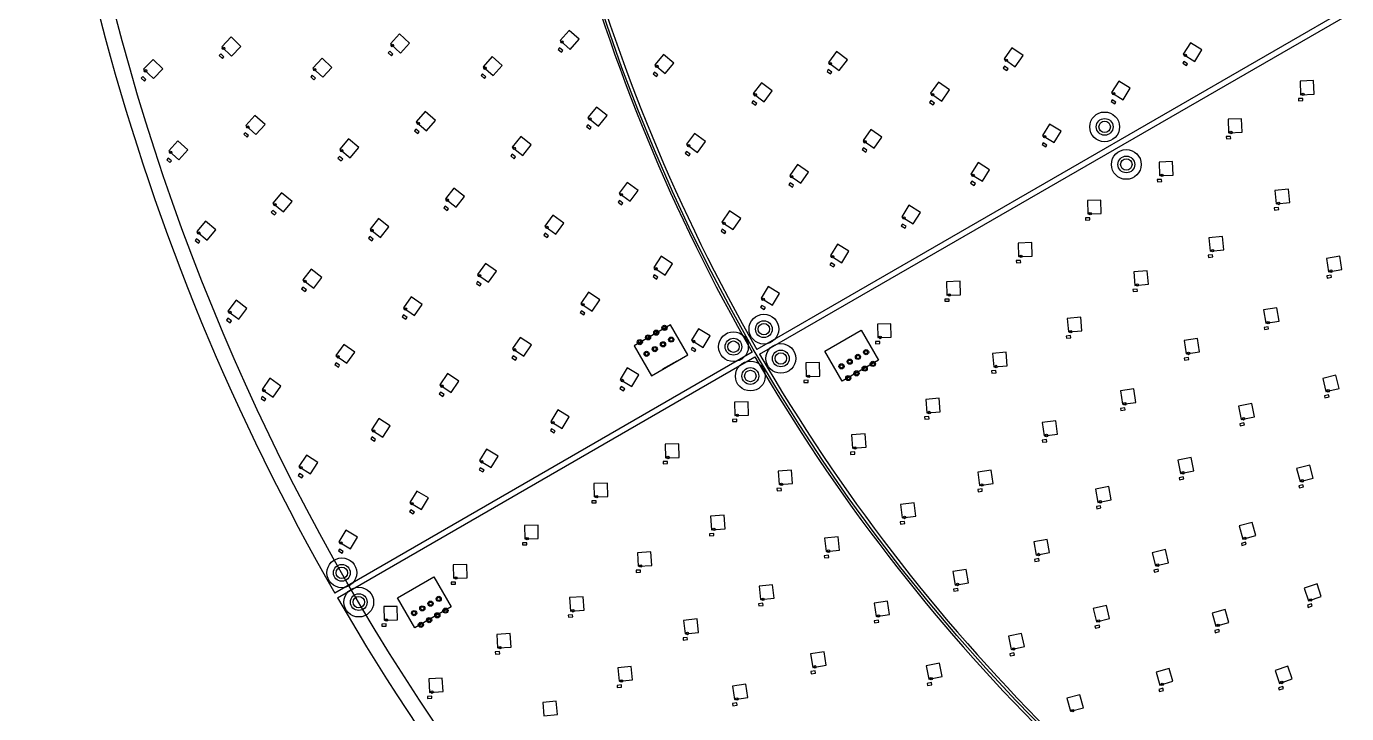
# Model space of a CAD drawing. Header units: millimetres. Extents: x -854 to 854, y -854 to 854.
# Drawn here: x -854 to -366.4, y -470.6 to -216.8 of the extents above; entities that cross this region are included whole.
import ezdxf

# ---------------------------------------------------------------- set-up
doc = ezdxf.new("R2010")
doc.units = ezdxf.units.MM
for name, color, linetype in [('CAP', 30, 'Continuous'), ('LED', 7, 'Continuous'), ('MOUNT', 1, 'Continuous'), ('OUTLINE', 2, 'Continuous'), ('WAGO', 3, 'Continuous')]:
    doc.layers.add(name, color=color, linetype=linetype)

msp = doc.modelspace()

# ---------------------------------------------------------------- linework, layer by layer
at = {"layer": 'CAP'}
for points in [[(-782.75, -227.54), (-781.59, -228.65), (-781.04, -228.08), (-782.19, -226.97), (-782.75, -227.54)], [(-720.37, -226.53), (-719.2, -227.61), (-718.65, -227.02), (-719.83, -225.94), (-720.37, -226.53)], [(-657.63, -225.3), (-656.42, -226.36), (-655.9, -225.75), (-657.1, -224.7), (-657.63, -225.3)], [(-622.52, -234.28), (-621.29, -235.3), (-620.78, -234.68), (-622.02, -233.66), (-622.52, -234.28)], [(-558.33, -233.39), (-557.06, -234.36), (-556.58, -233.73), (-557.85, -232.75), (-558.33, -233.39)], [(-493.24, -232.16), (-491.93, -233.08), (-491.47, -232.42), (-492.78, -231.51), (-493.24, -232.16)], [(-426.94, -230.42), (-425.58, -231.27), (-425.16, -230.59), (-426.52, -229.74), (-426.94, -230.42)], [(-811.57, -235.85), (-810.42, -236.96), (-809.87, -236.38), (-811.02, -235.27), (-811.57, -235.85)], [(-749.01, -235.45), (-747.84, -236.54), (-747.29, -235.95), (-748.47, -234.86), (-749.01, -235.45)], [(-686.03, -234.94), (-684.83, -236), (-684.3, -235.4), (-685.51, -234.34), (-686.03, -234.94)], [(-384.23, -244.26), (-382.63, -244.2), (-382.66, -243.4), (-384.26, -243.46), (-384.23, -244.26)], [(-586.05, -244.87), (-584.78, -245.84), (-584.29, -245.21), (-585.56, -244.23), (-586.05, -244.87)], [(-520.43, -244.84), (-519.12, -245.76), (-518.66, -245.1), (-519.97, -244.19), (-520.43, -244.84)], [(-453.4, -244.56), (-452.04, -245.41), (-451.61, -244.73), (-452.97, -243.89), (-453.4, -244.56)], [(-647.17, -253.77), (-645.92, -254.77), (-645.42, -254.15), (-646.67, -253.15), (-647.17, -253.77)], [(-773.69, -256.65), (-772.5, -257.72), (-771.97, -257.12), (-773.16, -256.05), (-773.69, -256.65)], [(-710.67, -255.35), (-709.45, -256.39), (-708.93, -255.78), (-710.15, -254.74), (-710.67, -255.35)], [(-410.85, -258.3), (-409.25, -258.25), (-409.27, -257.45), (-410.87, -257.5), (-410.85, -258.3)], [(-610.67, -263.63), (-609.39, -264.59), (-608.91, -263.95), (-610.19, -262.99), (-610.67, -263.63)], [(-545.35, -262.29), (-544.04, -263.19), (-543.58, -262.54), (-544.9, -261.63), (-545.35, -262.29)], [(-478.91, -260.45), (-477.55, -261.29), (-477.13, -260.61), (-478.49, -259.77), (-478.91, -260.45)], [(-802.19, -266.03), (-800.99, -267.09), (-800.46, -266.5), (-801.65, -265.43), (-802.19, -266.03)], [(-738.93, -265.42), (-737.71, -266.46), (-737.19, -265.85), (-738.41, -264.81), (-738.93, -265.42)], [(-675.13, -264.64), (-673.89, -265.65), (-673.38, -265.02), (-674.63, -264.02), (-675.13, -264.64)], [(-572.43, -275.2), (-571.11, -276.11), (-570.66, -275.45), (-571.98, -274.54), (-572.43, -275.2)], [(-505.32, -274.69), (-503.95, -275.53), (-503.53, -274.85), (-504.9, -274.01), (-505.32, -274.69)], [(-436.32, -274.14), (-434.72, -274.09), (-434.75, -273.29), (-436.35, -273.35), (-436.32, -274.14)], [(-635.49, -281.76), (-634.2, -282.71), (-633.72, -282.06), (-635.01, -281.11), (-635.49, -281.76)], [(-763.55, -285.4), (-762.32, -286.42), (-761.81, -285.81), (-763.04, -284.78), (-763.55, -285.4)], [(-699.81, -283.76), (-698.55, -284.74), (-698.06, -284.12), (-699.31, -283.13), (-699.81, -283.76)], [(-462.85, -288.31), (-461.25, -288.26), (-461.27, -287.46), (-462.87, -287.51), (-462.85, -288.31)], [(-393.07, -284.62), (-391.48, -284.46), (-391.56, -283.67), (-393.15, -283.82), (-393.07, -284.62)], [(-597.44, -292.39), (-596.11, -293.29), (-595.66, -292.63), (-596.99, -291.73), (-597.44, -292.39)], [(-530.88, -290.47), (-529.51, -291.31), (-529.1, -290.62), (-530.46, -289.79), (-530.88, -290.47)], [(-791.68, -295.84), (-790.45, -296.86), (-789.94, -296.24), (-791.17, -295.22), (-791.68, -295.84)], [(-727.64, -294.96), (-726.38, -295.95), (-725.89, -295.32), (-727.15, -294.33), (-727.64, -294.96)], [(-662.95, -293.84), (-661.66, -294.79), (-661.18, -294.14), (-662.47, -293.2), (-662.95, -293.84)], [(-417.46, -302.09), (-415.87, -301.94), (-415.94, -301.14), (-417.54, -301.3), (-417.46, -302.09)], [(-557.24, -304.79), (-555.88, -305.62), (-555.46, -304.94), (-556.83, -304.1), (-557.24, -304.79)], [(-488.38, -304.05), (-486.78, -304.01), (-486.81, -303.21), (-488.41, -303.26), (-488.38, -304.05)], [(-687.81, -311.71), (-686.52, -312.64), (-686.05, -311.99), (-687.35, -311.06), (-687.81, -311.71)], [(-622.59, -309.21), (-621.26, -310.1), (-620.82, -309.43), (-622.15, -308.55), (-622.59, -309.21)], [(-373.62, -309.72), (-372.04, -309.46), (-372.17, -308.67), (-373.75, -308.93), (-373.62, -309.72)], [(-752.35, -313.75), (-751.08, -314.73), (-750.59, -314.09), (-751.86, -313.12), (-752.35, -313.75)], [(-445.3, -314.73), (-443.71, -314.59), (-443.78, -313.79), (-445.37, -313.93), (-445.3, -314.73)], [(-582.85, -320.49), (-581.48, -321.32), (-581.06, -320.64), (-582.43, -319.81), (-582.85, -320.49)], [(-514.84, -318.31), (-513.25, -318.27), (-513.27, -317.47), (-514.87, -317.51), (-514.84, -318.31)], [(-780.06, -325.23), (-778.8, -326.21), (-778.31, -325.57), (-779.58, -324.6), (-780.06, -325.23)], [(-715.17, -324.02), (-713.87, -324.95), (-713.41, -324.31), (-714.7, -323.37), (-715.17, -324.02)], [(-649.5, -322.48), (-648.17, -323.37), (-647.72, -322.7), (-649.05, -321.81), (-649.5, -322.48)], [(-469.88, -331.94), (-468.28, -331.8), (-468.35, -331), (-469.95, -331.14), (-469.88, -331.94)], [(-396.81, -328.75), (-395.23, -328.49), (-395.36, -327.7), (-396.94, -327.96), (-396.81, -328.75)], [(-608.51, -336.07), (-607.14, -336.9), (-606.73, -336.22), (-608.1, -335.39), (-608.51, -336.07)], [(-540.42, -333.98), (-538.82, -333.94), (-538.85, -333.14), (-540.45, -333.18), (-540.42, -333.98)], [(-740.09, -341.66), (-738.79, -342.59), (-738.32, -341.94), (-739.63, -341.01), (-740.09, -341.66)], [(-674.71, -339.15), (-673.37, -340.03), (-672.93, -339.36), (-674.26, -338.48), (-674.71, -339.15)], [(-426.25, -340.09), (-424.67, -339.86), (-424.78, -339.07), (-426.37, -339.3), (-426.25, -340.09)], [(-497.48, -344.82), (-495.89, -344.69), (-495.95, -343.89), (-497.54, -344.02), (-497.48, -344.82)], [(-634.81, -350.5), (-633.45, -351.33), (-633.03, -350.65), (-634.4, -349.82), (-634.81, -350.5)], [(-566.83, -348.31), (-565.23, -348.27), (-565.25, -347.47), (-566.85, -347.51), (-566.83, -348.31)], [(-767.36, -354.17), (-766.05, -355.1), (-765.59, -354.45), (-766.9, -353.52), (-767.36, -354.17)], [(-701.54, -352.55), (-700.21, -353.44), (-699.77, -352.77), (-701.1, -351.89), (-701.54, -352.55)], [(-374.46, -354), (-372.9, -353.64), (-373.08, -352.86), (-374.64, -353.22), (-374.46, -354)], [(-449.78, -358.7), (-448.2, -358.46), (-448.32, -357.67), (-449.9, -357.91), (-449.78, -358.7)], [(-660.5, -366.04), (-659.13, -366.87), (-658.72, -366.18), (-660.09, -365.36), (-660.5, -366.04)], [(-593.17, -362.75), (-591.57, -362.71), (-591.59, -361.91), (-593.19, -361.95), (-593.17, -362.75)], [(-522.2, -361.81), (-520.61, -361.68), (-520.67, -360.89), (-522.27, -361.01), (-522.2, -361.81)], [(-405.75, -364.3), (-404.19, -363.98), (-404.35, -363.19), (-405.92, -363.52), (-405.75, -364.3)], [(-726.8, -369.1), (-725.46, -369.97), (-725.02, -369.3), (-726.36, -368.43), (-726.8, -369.1)], [(-478.75, -370.38), (-477.17, -370.17), (-477.27, -369.38), (-478.86, -369.59), (-478.75, -370.38)], [(-549.62, -374.89), (-548.02, -374.77), (-548.08, -373.97), (-549.68, -374.09), (-549.62, -374.89)], [(-686.78, -380.52), (-685.41, -381.34), (-685, -380.66), (-686.37, -379.83), (-686.78, -380.52)], [(-618.82, -378.31), (-617.22, -378.28), (-617.24, -377.48), (-618.84, -377.51), (-618.82, -378.31)], [(-753.58, -382.62), (-752.24, -383.49), (-751.8, -382.82), (-753.14, -381.95), (-753.58, -382.62)], [(-428.17, -384.24), (-426.6, -383.92), (-426.76, -383.14), (-428.33, -383.46), (-428.17, -384.24)], [(-576.78, -388.28), (-575.19, -388.17), (-575.24, -387.37), (-576.84, -387.48), (-576.78, -388.28)], [(-502.55, -388.64), (-500.97, -388.43), (-501.07, -387.64), (-502.66, -387.85), (-502.55, -388.64)], [(-383.89, -387.27), (-382.34, -386.86), (-382.55, -386.09), (-384.09, -386.5), (-383.89, -387.27)], [(-645.13, -392.79), (-643.53, -392.76), (-643.54, -391.96), (-645.14, -391.99), (-645.13, -392.79)], [(-458.71, -394.93), (-457.14, -394.64), (-457.28, -393.85), (-458.86, -394.14), (-458.71, -394.93)], [(-712.49, -396.01), (-711.12, -396.84), (-710.71, -396.16), (-712.08, -395.33), (-712.49, -396.01)], [(-531.16, -400.61), (-529.57, -400.42), (-529.66, -399.63), (-531.25, -399.82), (-531.16, -400.61)], [(-601.73, -404.94), (-600.13, -404.84), (-600.18, -404.04), (-601.78, -404.15), (-601.73, -404.94)], [(-670.8, -408.31), (-669.2, -408.28), (-669.22, -407.48), (-670.82, -407.51), (-670.8, -408.31)], [(-405.1, -408.49), (-403.55, -408.07), (-403.76, -407.3), (-405.31, -407.72), (-405.1, -408.49)], [(-738.75, -410.53), (-737.37, -411.35), (-736.96, -410.67), (-738.33, -409.84), (-738.75, -410.53)], [(-559.3, -413.07), (-557.71, -412.89), (-557.79, -412.1), (-559.39, -412.27), (-559.3, -413.07)], [(-481.52, -414.41), (-479.95, -414.12), (-480.1, -413.33), (-481.67, -413.63), (-481.52, -414.41)], [(-628.79, -418.45), (-627.19, -418.35), (-627.24, -417.56), (-628.83, -417.65), (-628.79, -418.45)], [(-437.41, -418.39), (-435.86, -418.02), (-436.05, -417.24), (-437.6, -417.62), (-437.41, -418.39)], [(-697.08, -422.83), (-695.48, -422.8), (-695.5, -422), (-697.1, -422.03), (-697.08, -422.83)], [(-511.49, -425.43), (-509.92, -425.17), (-510.05, -424.38), (-511.63, -424.64), (-511.49, -425.43)], [(-583.49, -430.81), (-581.9, -430.63), (-581.99, -429.84), (-583.58, -430.01), (-583.49, -430.81)], [(-380.66, -431.35), (-379.14, -430.85), (-379.4, -430.09), (-380.91, -430.59), (-380.66, -431.35)], [(-722.78, -438.31), (-721.18, -438.28), (-721.19, -437.48), (-722.79, -437.51), (-722.78, -438.31)], [(-653.81, -434.99), (-652.22, -434.9), (-652.27, -434.1), (-653.86, -434.19), (-653.81, -434.99)], [(-540.75, -437.07), (-539.17, -436.83), (-539.29, -436.03), (-540.87, -436.28), (-540.75, -437.07)], [(-459.18, -439.04), (-457.62, -438.67), (-457.81, -437.89), (-459.36, -438.27), (-459.18, -439.04)], [(-611.43, -443.43), (-609.84, -443.27), (-609.92, -442.47), (-611.51, -442.63), (-611.43, -443.43)], [(-414.92, -440.71), (-413.38, -440.26), (-413.61, -439.49), (-415.15, -439.95), (-414.92, -440.71)], [(-680.78, -448.6), (-679.19, -448.51), (-679.23, -447.71), (-680.83, -447.8), (-680.78, -448.6)], [(-490.67, -449.29), (-489.11, -448.95), (-489.28, -448.17), (-490.84, -448.51), (-490.67, -449.29)], [(-564.14, -455.85), (-562.56, -455.6), (-562.68, -454.81), (-564.27, -455.06), (-564.14, -455.85)], [(-635.77, -460.97), (-634.18, -460.8), (-634.26, -460.01), (-635.85, -460.17), (-635.77, -460.97)], [(-521.17, -460.24), (-519.6, -459.93), (-519.76, -459.14), (-521.32, -459.46), (-521.17, -460.24)], [(-435.57, -462.47), (-434.03, -462.02), (-434.26, -461.25), (-435.8, -461.71), (-435.57, -462.47)], [(-391.28, -461.82), (-389.78, -461.29), (-390.04, -460.54), (-391.55, -461.07), (-391.28, -461.82)], [(-705.88, -465.03), (-704.29, -464.94), (-704.33, -464.14), (-705.93, -464.23), (-705.88, -465.03)], [(-593.08, -467.69), (-591.49, -467.46), (-591.6, -466.67), (-593.19, -466.9), (-593.08, -467.69)]]:
    msp.add_lwpolyline(points, dxfattribs=at)
at = {"layer": 'LED'}
for points in [[(-653.61, -218.27), (-656.91, -222.02), (-653.15, -225.32), (-649.85, -221.56), (-653.61, -218.27)], [(-778.41, -220.7), (-781.88, -224.3), (-778.28, -227.77), (-774.81, -224.17), (-778.41, -220.7)], [(-716.18, -219.59), (-719.57, -223.27), (-715.9, -226.66), (-712.51, -222.98), (-716.18, -219.59)], [(-424.13, -222.83), (-426.77, -227.07), (-422.52, -229.71), (-419.88, -225.47), (-424.13, -222.83)], [(-807.24, -229.01), (-810.71, -232.61), (-807.1, -236.08), (-803.64, -232.48), (-807.24, -229.01)], [(-744.82, -228.52), (-748.21, -232.19), (-744.54, -235.59), (-741.15, -231.91), (-744.82, -228.52)], [(-682.02, -227.91), (-685.32, -231.67), (-681.56, -234.96), (-678.26, -231.21), (-682.02, -227.91)], [(-618.72, -227.13), (-621.91, -230.98), (-618.05, -234.17), (-614.87, -230.31), (-618.72, -227.13)], [(-554.79, -226.1), (-557.83, -230.07), (-553.87, -233.12), (-550.82, -229.15), (-554.79, -226.1)], [(-490.02, -224.73), (-492.89, -228.83), (-488.79, -231.7), (-485.92, -227.6), (-490.02, -224.73)], [(-582.51, -237.59), (-585.55, -241.55), (-581.58, -244.6), (-578.54, -240.63), (-582.51, -237.59)], [(-517.21, -237.41), (-520.08, -241.51), (-515.98, -244.37), (-513.11, -240.28), (-517.21, -237.41)], [(-450.58, -236.97), (-453.22, -241.22), (-448.98, -243.86), (-446.34, -239.61), (-450.58, -236.97)], [(-383.62, -237.01), (-383.43, -242.01), (-378.43, -241.82), (-378.62, -236.82), (-383.62, -237.01)], [(-706.76, -248.25), (-710, -252.06), (-706.19, -255.3), (-702.95, -251.49), (-706.76, -248.25)], [(-643.47, -246.57), (-646.6, -250.47), (-642.7, -253.6), (-639.57, -249.7), (-643.47, -246.57)], [(-769.61, -249.65), (-772.94, -253.38), (-769.22, -256.71), (-765.88, -252.98), (-769.61, -249.65)], [(-476.12, -252.84), (-478.75, -257.1), (-474.49, -259.72), (-471.87, -255.47), (-476.12, -252.84)], [(-410.2, -251.06), (-410.03, -256.05), (-405.04, -255.89), (-405.2, -250.89), (-410.2, -251.06)], [(-735.02, -258.33), (-738.26, -262.13), (-734.45, -265.37), (-731.21, -261.57), (-735.02, -258.33)], [(-671.43, -257.44), (-674.56, -261.34), (-670.66, -264.47), (-667.53, -260.57), (-671.43, -257.44)], [(-607.21, -256.31), (-610.21, -260.31), (-606.21, -263.31), (-603.21, -259.31), (-607.21, -256.31)], [(-542.2, -254.83), (-545.03, -258.95), (-540.91, -261.78), (-538.07, -257.66), (-542.2, -254.83)], [(-798.11, -259.03), (-801.44, -262.76), (-797.71, -266.09), (-794.38, -262.36), (-798.11, -259.03)], [(-569.27, -267.75), (-572.11, -271.87), (-567.98, -274.7), (-565.15, -270.58), (-569.27, -267.75)], [(-502.53, -267.08), (-505.16, -271.34), (-500.9, -273.96), (-498.27, -269.71), (-502.53, -267.08)], [(-435.67, -266.9), (-435.51, -271.9), (-430.51, -271.73), (-430.68, -266.73), (-435.67, -266.9)], [(-696.19, -276.51), (-699.27, -280.45), (-695.34, -283.53), (-692.25, -279.59), (-696.19, -276.51)], [(-632.1, -274.4), (-635.06, -278.43), (-631.03, -281.39), (-628.07, -277.36), (-632.1, -274.4)], [(-392.9, -277.35), (-392.41, -282.32), (-387.43, -281.83), (-387.92, -276.86), (-392.9, -277.35)], [(-759.74, -278.26), (-762.93, -282.11), (-759.08, -285.3), (-755.89, -281.45), (-759.74, -278.26)], [(-462.17, -281.06), (-462.03, -286.06), (-457.03, -285.91), (-457.18, -280.92), (-462.17, -281.06)], [(-659.56, -286.48), (-662.52, -290.52), (-658.49, -293.47), (-655.53, -289.44), (-659.56, -286.48)], [(-594.33, -284.91), (-597.13, -289.05), (-592.99, -291.85), (-590.19, -287.71), (-594.33, -284.91)], [(-528.12, -282.86), (-530.73, -287.12), (-526.46, -289.73), (-523.85, -285.47), (-528.12, -282.86)], [(-787.87, -288.69), (-791.06, -292.54), (-787.21, -295.73), (-784.02, -291.88), (-787.87, -288.69)], [(-724.02, -287.71), (-727.1, -291.65), (-723.17, -294.73), (-720.09, -290.8), (-724.02, -287.71)], [(-554.48, -297.17), (-557.09, -301.44), (-552.83, -304.05), (-550.22, -299.78), (-554.48, -297.17)], [(-487.71, -296.81), (-487.56, -301.81), (-482.56, -301.66), (-482.71, -296.66), (-487.71, -296.81)], [(-417.28, -294.82), (-416.79, -299.8), (-411.82, -299.31), (-412.31, -294.33), (-417.28, -294.82)], [(-619.53, -301.71), (-622.31, -305.87), (-618.15, -308.65), (-615.37, -304.49), (-619.53, -301.71)], [(-373.92, -302.45), (-373.1, -307.38), (-368.17, -306.57), (-368.99, -301.63), (-373.92, -302.45)], [(-748.8, -306.47), (-751.85, -310.44), (-747.88, -313.48), (-744.84, -309.51), (-748.8, -306.47)], [(-684.49, -304.32), (-687.41, -308.38), (-683.36, -311.3), (-680.44, -307.24), (-684.49, -304.32)], [(-445.05, -307.46), (-444.61, -312.44), (-439.63, -312), (-440.07, -307.02), (-445.05, -307.46)], [(-514.15, -311.07), (-514.02, -316.06), (-509.02, -315.93), (-509.15, -310.93), (-514.15, -311.07)], [(-711.85, -316.63), (-714.77, -320.69), (-710.71, -323.61), (-707.79, -319.55), (-711.85, -316.63)], [(-646.44, -314.98), (-649.22, -319.14), (-645.06, -321.92), (-642.28, -317.76), (-646.44, -314.98)], [(-580.1, -312.87), (-582.7, -317.14), (-578.43, -319.74), (-575.83, -315.47), (-580.1, -312.87)], [(-776.52, -317.95), (-779.56, -321.92), (-775.6, -324.96), (-772.55, -320.99), (-776.52, -317.95)], [(-397.11, -321.48), (-396.29, -326.41), (-391.36, -325.6), (-392.18, -320.67), (-397.11, -321.48)], [(-539.73, -326.74), (-539.6, -331.74), (-534.6, -331.61), (-534.73, -326.61), (-539.73, -326.74)], [(-469.63, -324.67), (-469.19, -329.65), (-464.21, -329.21), (-464.64, -324.23), (-469.63, -324.67)], [(-605.78, -328.45), (-608.38, -332.72), (-604.1, -335.32), (-601.51, -331.04), (-605.78, -328.45)], [(-736.82, -334.25), (-739.71, -338.33), (-735.64, -341.22), (-732.74, -337.15), (-736.82, -334.25)], [(-671.68, -331.63), (-674.44, -335.81), (-670.27, -338.56), (-667.51, -334.39), (-671.68, -331.63)], [(-426.42, -332.82), (-425.7, -337.76), (-420.75, -337.04), (-421.47, -332.09), (-426.42, -332.82)], [(-566.12, -341.07), (-566, -346.07), (-561, -345.95), (-561.12, -340.95), (-566.12, -341.07)], [(-497.16, -337.55), (-496.77, -342.53), (-491.79, -342.14), (-492.18, -337.16), (-497.16, -337.55)], [(-698.52, -345.04), (-701.28, -349.21), (-697.11, -351.97), (-694.35, -347.8), (-698.52, -345.04)], [(-632.08, -342.88), (-634.68, -347.15), (-630.4, -349.75), (-627.81, -345.47), (-632.08, -342.88)], [(-375.23, -346.77), (-374.1, -351.63), (-369.23, -350.5), (-370.36, -345.63), (-375.23, -346.77)], [(-764.09, -346.76), (-766.98, -350.84), (-762.9, -353.73), (-760.01, -349.65), (-764.09, -346.76)], [(-449.95, -351.42), (-449.23, -356.37), (-444.28, -355.65), (-445.01, -350.7), (-449.95, -351.42)], [(-592.44, -355.51), (-592.33, -360.51), (-587.34, -360.4), (-587.44, -355.4), (-592.44, -355.51)], [(-521.89, -354.54), (-521.5, -359.52), (-516.51, -359.13), (-516.9, -354.15), (-521.89, -354.54)], [(-657.78, -358.41), (-660.37, -362.69), (-656.09, -365.28), (-653.51, -361), (-657.78, -358.41)], [(-406.35, -357.05), (-405.34, -361.94), (-400.44, -360.93), (-401.45, -356.04), (-406.35, -357.05)], [(-723.81, -361.57), (-726.55, -365.75), (-722.36, -368.49), (-719.62, -364.31), (-723.81, -361.57)], [(-478.82, -363.1), (-478.16, -368.06), (-473.21, -367.41), (-473.86, -362.45), (-478.82, -363.1)], [(-549.25, -367.62), (-548.89, -372.61), (-543.91, -372.25), (-544.26, -367.26), (-549.25, -367.62)], [(-750.59, -375.09), (-753.33, -379.27), (-749.14, -382.01), (-746.41, -377.83), (-750.59, -375.09)], [(-684.06, -372.89), (-686.65, -377.16), (-682.37, -379.75), (-679.78, -375.47), (-684.06, -372.89)], [(-618.09, -371.07), (-617.98, -376.07), (-612.98, -375.96), (-613.09, -370.96), (-618.09, -371.07)], [(-428.76, -376.99), (-427.75, -381.89), (-422.85, -380.88), (-423.86, -375.98), (-428.76, -376.99)], [(-384.9, -380.07), (-383.61, -384.9), (-378.78, -383.61), (-380.07, -378.78), (-384.9, -380.07)], [(-576.37, -381.01), (-576.05, -386), (-571.06, -385.67), (-571.38, -380.69), (-576.37, -381.01)], [(-502.62, -381.37), (-501.96, -386.32), (-497.01, -385.67), (-497.66, -380.71), (-502.62, -381.37)], [(-709.78, -388.38), (-712.36, -392.66), (-708.08, -395.24), (-705.5, -390.96), (-709.78, -388.38)], [(-644.39, -385.55), (-644.29, -390.55), (-639.29, -390.45), (-639.39, -385.45), (-644.39, -385.55)], [(-459.16, -387.67), (-458.25, -392.58), (-453.33, -391.67), (-454.24, -386.76), (-459.16, -387.67)], [(-531.14, -393.34), (-530.54, -398.3), (-525.58, -397.71), (-526.17, -392.74), (-531.14, -393.34)], [(-601.32, -397.68), (-600.99, -402.67), (-596, -402.34), (-596.33, -397.35), (-601.32, -397.68)], [(-736.04, -402.89), (-738.62, -407.17), (-734.34, -409.76), (-731.76, -405.47), (-736.04, -402.89)], [(-670.06, -401.07), (-669.96, -406.07), (-664.96, -405.97), (-665.06, -400.97), (-670.06, -401.07)], [(-406.11, -401.28), (-404.82, -406.11), (-399.99, -404.82), (-401.28, -399.99), (-406.11, -401.28)], [(-559.2, -405.79), (-558.66, -410.76), (-553.69, -410.22), (-554.23, -405.25), (-559.2, -405.79)], [(-481.97, -407.15), (-481.06, -412.07), (-476.14, -411.15), (-477.05, -406.24), (-481.97, -407.15)], [(-628.34, -411.19), (-628.04, -416.18), (-623.05, -415.88), (-623.35, -410.89), (-628.34, -411.19)], [(-438.24, -411.17), (-437.07, -416.03), (-432.21, -414.86), (-433.38, -410), (-438.24, -411.17)], [(-696.33, -415.59), (-696.24, -420.59), (-691.24, -420.5), (-691.33, -415.5), (-696.33, -415.59)], [(-511.82, -418.16), (-510.99, -423.1), (-506.06, -422.27), (-506.89, -417.34), (-511.82, -418.16)], [(-583.4, -423.53), (-582.85, -428.5), (-577.88, -427.96), (-578.43, -422.99), (-583.4, -423.53)], [(-382.09, -424.22), (-380.52, -428.96), (-375.77, -427.39), (-377.35, -422.64), (-382.09, -424.22)], [(-653.37, -427.73), (-653.06, -432.72), (-648.07, -432.42), (-648.38, -427.43), (-653.37, -427.73)], [(-540.97, -429.8), (-540.21, -434.74), (-535.27, -433.98), (-536.03, -429.04), (-540.97, -429.8)], [(-722.03, -431.08), (-721.93, -436.08), (-716.93, -435.98), (-717.03, -430.98), (-722.03, -431.08)], [(-460, -431.82), (-458.83, -436.68), (-453.97, -435.51), (-455.14, -430.65), (-460, -431.82)], [(-416.12, -433.54), (-414.7, -438.33), (-409.91, -436.91), (-411.33, -432.12), (-416.12, -433.54)], [(-611.27, -436.16), (-610.77, -441.13), (-605.79, -440.63), (-606.3, -435.65), (-611.27, -436.16)], [(-680.3, -441.34), (-680.02, -446.33), (-675.03, -446.05), (-675.31, -441.06), (-680.3, -441.34)], [(-491.34, -442.04), (-490.28, -446.93), (-485.39, -445.87), (-486.46, -440.98), (-491.34, -442.04)], [(-564.37, -448.57), (-563.61, -453.52), (-558.67, -452.76), (-559.43, -447.81), (-564.37, -448.57)], [(-635.61, -453.69), (-635.11, -458.67), (-630.14, -458.16), (-630.64, -453.19), (-635.61, -453.69)], [(-521.71, -452.98), (-520.73, -457.89), (-515.83, -456.91), (-516.81, -452.01), (-521.71, -452.98)], [(-392.86, -454.72), (-391.19, -459.43), (-386.48, -457.77), (-388.15, -453.05), (-392.86, -454.72)], [(-705.4, -457.77), (-705.12, -462.76), (-700.13, -462.48), (-700.41, -457.49), (-705.4, -457.77)], [(-436.77, -455.3), (-435.35, -460.09), (-430.56, -458.67), (-431.98, -453.88), (-436.77, -455.3)], [(-593.21, -460.42), (-592.51, -465.37), (-587.56, -464.66), (-588.26, -459.71), (-593.21, -460.42)], [(-663.33, -466.47), (-662.86, -471.45), (-657.88, -470.98), (-658.35, -466), (-663.33, -466.47)], [(-469.75, -464.92), (-468.46, -469.75), (-463.63, -468.46), (-464.92, -463.63), (-469.75, -464.92)]]:
    msp.add_lwpolyline(points, dxfattribs=at)
for centre in [(-718.88, -223.84), (-656.2, -222.58), (-781.2, -224.89), (-492.12, -229.3), (-425.97, -227.51), (-810.02, -233.2), (-747.52, -232.77), (-684.61, -232.22), (-621.18, -231.52), (-557.09, -230.58), (-584.81, -242.06), (-519.31, -241.98), (-452.43, -241.65), (-382.53, -241.92), (-772.24, -253.94), (-709.28, -252.61), (-645.87, -250.99), (-477.96, -257.53), (-409.14, -255.97), (-800.74, -263.32), (-737.54, -262.68), (-673.83, -261.86), (-609.46, -260.81), (-544.26, -259.42), (-571.34, -272.33), (-504.36, -271.77), (-434.61, -271.82), (-762.2, -282.64), (-698.53, -280.96), (-634.3, -278.92), (-391.52, -282.18), (-529.93, -287.55), (-461.13, -285.98), (-726.37, -292.16), (-661.76, -291.01), (-596.36, -289.52), (-790.33, -293.08), (-556.3, -301.86), (-486.66, -301.73), (-415.9, -299.66), (-621.53, -306.33), (-372.22, -307.19), (-751.1, -310.94), (-686.66, -308.86), (-443.72, -312.31), (-513.12, -315.99), (-714.01, -321.17), (-648.44, -319.6), (-581.91, -317.56), (-778.82, -322.42), (-395.41, -326.22), (-538.7, -331.67), (-468.3, -329.52), (-673.66, -336.26), (-607.58, -333.15), (-738.95, -338.81), (-424.81, -337.58), (-565.1, -346), (-495.88, -342.41), (-766.22, -351.32), (-700.5, -349.66), (-633.88, -347.58), (-373.23, -351.38), (-448.35, -356.19), (-591.44, -360.44), (-520.6, -359.4), (-659.58, -363.11), (-404.47, -361.71), (-725.77, -366.2), (-477.28, -367.89), (-548, -372.49), (-752.55, -379.72), (-685.85, -377.59), (-617.08, -376), (-426.88, -381.66), (-382.75, -384.62), (-643.39, -390.49), (-575.15, -385.89), (-501.08, -386.16), (-711.57, -393.09), (-457.37, -392.37), (-529.66, -398.15), (-600.09, -402.56), (-737.82, -407.6), (-669.06, -406.01), (-403.96, -405.83), (-557.77, -410.61), (-480.18, -411.85), (-627.14, -416.07), (-436.21, -415.77), (-695.34, -420.53), (-510.11, -422.9), (-581.96, -428.35), (-379.68, -428.63), (-652.17, -432.62), (-721.03, -436.01), (-539.33, -434.55), (-457.97, -436.42), (-413.85, -438.03), (-609.88, -440.99), (-679.13, -446.23), (-489.41, -446.69), (-562.73, -453.33), (-634.22, -458.53), (-519.86, -457.66), (-704.23, -462.66), (-434.5, -459.79), (-390.36, -459.09), (-591.63, -465.19), (-467.6, -469.47)]:
    msp.add_circle(centre, 0.45, dxfattribs=at)
at = {"layer": 'MOUNT'}
for centre, radius in [((-455.79, -253.91), 5.5), ((-455.79, -253.91), 3.1), ((-455.79, -253.91), 2.11), ((-447.79, -267.77), 5.5), ((-447.79, -267.77), 3.1), ((-447.79, -267.77), 2.11), ((-581.63, -328.59), 5.5), ((-581.63, -328.59), 3.1), ((-581.63, -328.59), 2.11), ((-592.89, -335.09), 5.5), ((-592.89, -335.09), 3.1), ((-592.89, -335.09), 2.11), ((-575.38, -339.41), 5.5), ((-575.38, -339.41), 3.1), ((-586.64, -345.91), 5.5), ((-575.38, -339.41), 2.11), ((-586.64, -345.91), 3.1), ((-586.64, -345.91), 2.11), ((-737.51, -418.59), 5.5), ((-737.51, -418.59), 3.1), ((-737.51, -418.59), 2.11), ((-731.26, -429.41), 5.5), ((-731.26, -429.41), 3.1), ((-731.26, -429.41), 2.11)]:
    msp.add_circle(centre, radius, dxfattribs=at)
at = {"layer": 'OUTLINE'}
for p, q in [((-196.22, -112.13), (-584.2, -336.13)), ((-583.2, -337.87), (-195.22, -113.86)), ((-585.93, -337.13), (-740.09, -426.13)), ((-739.09, -427.87), (-584.93, -338.87))]:
    msp.add_line(p, q, dxfattribs=at)
for radius in [848, 675]:
    msp.add_circle((0, 0), radius, dxfattribs=at)
for radius, start, end in [(854, 180.0671, 209.9329), (676, 180.0848, 209.9152), (674, 180.085, 209.915), (676, 210.0848, 239.9152), (674, 210.085, 239.915), (854, 210.0671, 239.9329)]:
    msp.add_arc((0, 0), radius, start, end, dxfattribs=at)
at = {"layer": 'WAGO'}
for p, q in [((-549.78, -331.39), (-554.98, -334.39)), ((-613.85, -340.44), (-619.05, -343.44)), ((-707.62, -422.52), (-712.82, -425.52))]:
    msp.add_line(p, q, dxfattribs=at)
for points in [[(-616.09, -327.06), (-629.51, -334.81), (-623.16, -345.81), (-609.74, -338.06), (-616.09, -327.06)], [(-539.32, -340.01), (-552.74, -347.76), (-559.09, -336.76), (-545.67, -329.01), (-539.32, -340.01)], [(-697.16, -431.14), (-710.58, -438.89), (-716.93, -427.89), (-703.51, -420.14), (-697.16, -431.14)]]:
    msp.add_lwpolyline(points, dxfattribs=at)
for centre, radius in [((-624.42, -331.64), 0.95), ((-624.42, -331.64), 0.6), ((-621.39, -329.89), 0.95), ((-621.39, -329.89), 0.6), ((-618.36, -328.14), 0.95), ((-618.36, -328.14), 0.6), ((-615.86, -332.47), 0.95), ((-627.45, -333.39), 0.95), ((-627.45, -333.39), 0.6), ((-621.92, -335.97), 0.95), ((-621.92, -335.97), 0.6), ((-618.89, -334.22), 0.95), ((-618.89, -334.22), 0.6), ((-615.86, -332.47), 0.6), ((-543.88, -337.1), 0.95), ((-624.95, -337.72), 0.95), ((-624.95, -337.72), 0.6), ((-549.94, -340.6), 0.95), ((-549.94, -340.6), 0.6), ((-546.91, -338.85), 0.95), ((-546.91, -338.85), 0.6), ((-543.88, -337.1), 0.6), ((-541.38, -341.43), 0.95), ((-541.38, -341.43), 0.6), ((-552.97, -342.35), 0.95), ((-552.97, -342.35), 0.6), ((-550.47, -346.68), 0.95), ((-550.47, -346.68), 0.6), ((-547.44, -344.93), 0.95), ((-547.44, -344.93), 0.6), ((-544.41, -343.18), 0.95), ((-544.41, -343.18), 0.6), ((-704.75, -429.98), 0.95), ((-701.72, -428.23), 0.95), ((-701.72, -428.23), 0.6), ((-710.81, -433.48), 0.95), ((-710.81, -433.48), 0.6), ((-707.78, -431.73), 0.95), ((-707.78, -431.73), 0.6), ((-704.75, -429.98), 0.6), ((-702.25, -434.31), 0.95), ((-702.25, -434.31), 0.6), ((-699.22, -432.56), 0.95), ((-699.22, -432.56), 0.6), ((-708.31, -437.81), 0.95), ((-708.31, -437.81), 0.6), ((-705.28, -436.06), 0.95), ((-705.28, -436.06), 0.6)]:
    msp.add_circle(centre, radius, dxfattribs=at)

doc.saveas('drawing.dxf')
